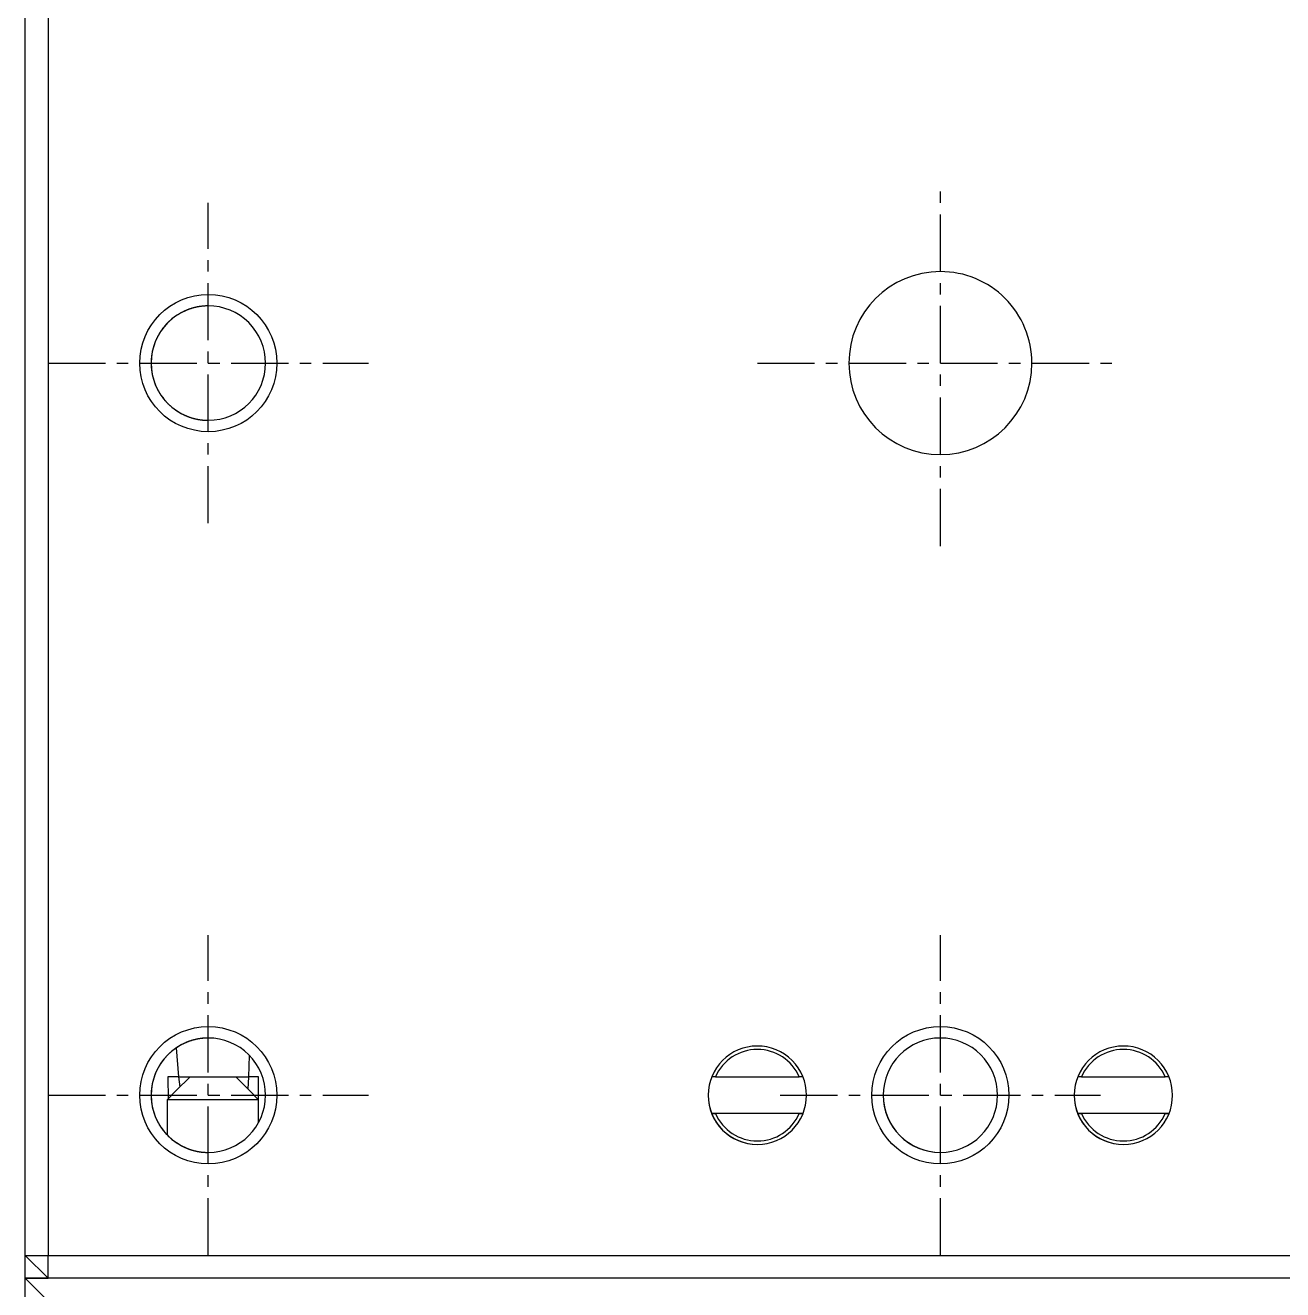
# Model space of a CAD drawing. Extents: x 67 to 344, y 71 to 375.
# Drawn here: x 102.65 to 130.13, y 144.33 to 171.96 of the extents above; entities that cross this region are included whole.
import ezdxf

# ---------------------------------------------------------------- set-up
doc = ezdxf.new("R2010")
doc.units = 0
doc.linetypes.add('CENTER', pattern=[2, 1.25, -0.25, 0.25, -0.25])
doc.layers.get('0').update_dxf_attribs({"linetype": 'CONTINUOUS'})

msp = doc.modelspace()

# ---------------------------------------------------------------- linework, layer by layer
at = {"color": 7, "linetype": 'CONTINUOUS'}
for p, q in [((102.646, 145.078), (102.646, 184.078)), ((103.146, 184.078), (103.146, 145.078)), ((105.946, 149.613), (105.997, 148.978)), ((107.529, 148.978), (107.546, 149.445)), ((105.997, 148.978), (105.759, 148.978)), ((106.246, 148.978), (105.946, 148.678)), ((105.997, 148.978), (106.026, 148.758)), ((105.997, 148.978), (106.246, 148.978)), ((106.246, 148.978), (107.246, 148.978)), ((107.546, 148.678), (107.246, 148.978)), ((107.246, 148.978), (107.529, 148.978)), ((107.517, 148.707), (107.529, 148.978)), ((107.745, 148.978), (107.529, 148.978)), ((117.729, 148.978), (117.647, 148.978)), ((117.729, 148.978), (119.562, 148.978)), ((119.644, 148.978), (119.562, 148.978)), ((125.729, 148.978), (125.647, 148.978)), ((125.729, 148.978), (127.562, 148.978)), ((127.644, 148.978), (127.562, 148.978)), ((105.946, 148.678), (105.746, 148.478)), ((107.746, 148.478), (107.546, 148.678)), ((105.746, 148.478), (105.746, 147.71)), ((107.742, 148.478), (105.746, 148.478)), ((107.746, 148.478), (107.742, 148.478)), ((107.746, 147.984), (107.746, 148.478)), ((117.647, 148.178), (117.729, 148.178)), ((119.643, 148.178), (117.648, 148.178)), ((119.562, 148.178), (117.729, 148.178)), ((119.562, 148.178), (119.644, 148.178)), ((125.647, 148.178), (125.729, 148.178)), ((127.643, 148.178), (125.648, 148.178)), ((127.562, 148.178), (125.729, 148.178)), ((127.562, 148.178), (127.644, 148.178)), ((102.646, 145.078), (103.146, 144.578)), ((102.646, 145.078), (103.146, 145.078)), ((102.646, 144.578), (102.646, 145.077)), ((103.146, 145.078), (142.146, 145.078)), ((103.146, 144.578), (103.146, 145.078)), ((102.646, 110.578), (102.646, 144.578)), ((103.146, 144.578), (102.646, 144.578)), ((102.646, 144.578), (103.146, 144.578)), ((102.646, 144.578), (103.146, 144.078)), ((142.146, 144.578), (103.146, 144.578))]:
    msp.add_line(p, q, dxfattribs=at)
at = {"color": 1, "linetype": 'CENTER'}
for p, q in [((122.646, 160.578), (122.646, 168.578)), ((106.646, 161.078), (106.646, 168.078)), ((103.146, 164.578), (110.146, 164.578)), ((118.646, 164.578), (126.646, 164.578)), ((106.646, 145.078), (106.646, 152.078)), ((122.646, 145.078), (122.646, 152.078)), ((103.146, 148.578), (110.146, 148.578)), ((119.146, 148.578), (126.146, 148.578))]:
    msp.add_line(p, q, dxfattribs=at)
at = {"color": 3, "linetype": 'CONTINUOUS'}
for p, q in [((105.759, 148.978), (105.768, 148.484)), ((105.997, 148.978), (106.246, 148.978)), ((107.246, 148.978), (107.529, 148.978)), ((107.742, 148.481), (107.745, 148.978)), ((105.746, 147.71), (105.776, 147.679))]:
    msp.add_line(p, q, dxfattribs=at)
at = {"color": 7, "linetype": 'CONTINUOUS'}
for points in [[(106.646, 165.828, 0), (106.637, 165.828, 0), (106.628, 165.827, 0), (106.618, 165.827, 0), (106.609, 165.827, 0), (106.6, 165.827, 0), (106.591, 165.826, 0), (106.582, 165.826, 0), (106.573, 165.825, 0), (106.564, 165.825, 0), (106.555, 165.824, 0), (106.546, 165.824, 0), (106.537, 165.823, 0), (106.528, 165.822, 0), (106.519, 165.821, 0), (106.51, 165.82, 0), (106.501, 165.819, 0), (106.492, 165.818, 0), (106.483, 165.817, 0), (106.474, 165.816, 0), (106.465, 165.814, 0), (106.456, 165.813, 0), (106.447, 165.812, 0), (106.438, 165.81, 0), (106.429, 165.809, 0), (106.42, 165.807, 0), (106.412, 165.805, 0), (106.403, 165.804, 0), (106.394, 165.802, 0), (106.385, 165.8, 0), (106.376, 165.798, 0), (106.367, 165.796, 0), (106.358, 165.794, 0), (106.35, 165.792, 0), (106.341, 165.79, 0), (106.332, 165.788, 0), (106.323, 165.785, 0), (106.315, 165.783, 0), (106.306, 165.781, 0), (106.297, 165.778, 0), (106.288, 165.775, 0), (106.28, 165.773, 0), (106.271, 165.77, 0), (106.262, 165.767, 0), (106.254, 165.765, 0), (106.245, 165.762, 0), (106.237, 165.759, 0), (106.228, 165.756, 0), (106.22, 165.753, 0), (106.211, 165.75, 0), (106.203, 165.746, 0), (106.194, 165.743, 0), (106.186, 165.74, 0), (106.177, 165.737, 0), (106.169, 165.733, 0), (106.161, 165.73, 0), (106.152, 165.726, 0), (106.144, 165.723, 0), (106.136, 165.719, 0), (106.127, 165.715, 0), (106.119, 165.711, 0), (106.111, 165.708, 0), (106.103, 165.704, 0), (106.095, 165.7, 0), (106.087, 165.696, 0), (106.079, 165.692, 0), (106.07, 165.687, 0), (106.062, 165.683, 0), (106.054, 165.679, 0), (106.046, 165.675, 0), (106.039, 165.67, 0), (106.031, 165.666, 0), (106.023, 165.661, 0), (106.015, 165.657, 0), (106.007, 165.652, 0), (105.999, 165.648, 0), (105.992, 165.643, 0), (105.984, 165.638, 0), (105.976, 165.633, 0), (105.969, 165.628, 0), (105.961, 165.623, 0), (105.953, 165.618, 0), (105.946, 165.613, 0), (105.938, 165.608, 0), (105.931, 165.603, 0), (105.924, 165.598, 0), (105.916, 165.593, 0), (105.909, 165.587, 0), (105.902, 165.582, 0), (105.894, 165.577, 0), (105.887, 165.571, 0), (105.88, 165.566, 0), (105.873, 165.56, 0), (105.866, 165.554, 0), (105.859, 165.549, 0), (105.852, 165.543, 0), (105.845, 165.537, 0), (105.838, 165.531, 0), (105.831, 165.526, 0), (105.824, 165.52, 0), (105.817, 165.514, 0), (105.81, 165.508, 0), (105.804, 165.502, 0), (105.797, 165.495, 0), (105.79, 165.489, 0), (105.784, 165.483, 0), (105.777, 165.477, 0), (105.771, 165.47, 0), (105.764, 165.464, 0), (105.758, 165.458, 0), (105.752, 165.451, 0), (105.745, 165.445, 0), (105.739, 165.438, 0), (105.733, 165.432, 0), (105.727, 165.425, 0), (105.721, 165.418, 0), (105.714, 165.412, 0), (105.708, 165.405, 0), (105.703, 165.398, 0), (105.697, 165.391, 0), (105.691, 165.384, 0), (105.685, 165.377, 0), (105.679, 165.37, 0), (105.673, 165.363, 0), (105.668, 165.356, 0), (105.662, 165.349, 0), (105.657, 165.342, 0), (105.651, 165.335, 0), (105.646, 165.328, 0)], [(105.646, 165.328, 0), (105.638, 165.317, 0), (105.631, 165.307, 0), (105.623, 165.297, 0), (105.616, 165.287, 0), (105.609, 165.276, 0), (105.602, 165.266, 0), (105.595, 165.255, 0), (105.589, 165.245, 0), (105.582, 165.234, 0), (105.575, 165.223, 0), (105.569, 165.213, 0), (105.563, 165.202, 0), (105.556, 165.191, 0), (105.55, 165.18, 0), (105.544, 165.169, 0), (105.538, 165.158, 0), (105.533, 165.147, 0), (105.527, 165.135, 0), (105.521, 165.124, 0), (105.516, 165.113, 0), (105.511, 165.101, 0), (105.505, 165.09, 0), (105.5, 165.078, 0), (105.495, 165.067, 0), (105.49, 165.055, 0), (105.486, 165.044, 0), (105.481, 165.032, 0), (105.477, 165.02, 0), (105.472, 165.008, 0), (105.468, 164.997, 0), (105.464, 164.985, 0), (105.46, 164.973, 0), (105.456, 164.961, 0), (105.452, 164.949, 0), (105.448, 164.937, 0), (105.445, 164.925, 0), (105.441, 164.913, 0), (105.438, 164.901, 0), (105.435, 164.888, 0), (105.432, 164.876, 0), (105.429, 164.864, 0), (105.426, 164.852, 0), (105.423, 164.84, 0), (105.421, 164.827, 0), (105.418, 164.815, 0), (105.416, 164.803, 0), (105.414, 164.79, 0), (105.412, 164.778, 0), (105.41, 164.765, 0), (105.408, 164.753, 0), (105.406, 164.741, 0), (105.405, 164.728, 0), (105.403, 164.716, 0), (105.402, 164.703, 0), (105.401, 164.691, 0), (105.4, 164.678, 0), (105.399, 164.665, 0), (105.398, 164.653, 0), (105.397, 164.64, 0), (105.397, 164.628, 0), (105.396, 164.615, 0), (105.396, 164.603, 0), (105.396, 164.59, 0), (105.396, 164.578, 0), (105.396, 164.565, 0), (105.396, 164.552, 0), (105.396, 164.54, 0), (105.397, 164.527, 0), (105.397, 164.515, 0), (105.398, 164.502, 0), (105.399, 164.49, 0), (105.4, 164.477, 0), (105.401, 164.465, 0), (105.402, 164.452, 0), (105.403, 164.44, 0), (105.405, 164.427, 0), (105.406, 164.415, 0), (105.408, 164.402, 0), (105.41, 164.39, 0), (105.412, 164.377, 0), (105.414, 164.365, 0), (105.416, 164.353, 0), (105.418, 164.34, 0), (105.421, 164.328, 0), (105.423, 164.316, 0), (105.426, 164.303, 0), (105.429, 164.291, 0), (105.432, 164.279, 0), (105.435, 164.267, 0), (105.438, 164.255, 0), (105.441, 164.242, 0), (105.445, 164.23, 0), (105.448, 164.218, 0), (105.452, 164.206, 0), (105.456, 164.194, 0), (105.46, 164.182, 0), (105.464, 164.17, 0), (105.468, 164.159, 0), (105.472, 164.147, 0), (105.477, 164.135, 0), (105.481, 164.123, 0), (105.486, 164.112, 0), (105.49, 164.1, 0), (105.495, 164.088, 0), (105.5, 164.077, 0), (105.505, 164.065, 0), (105.511, 164.054, 0), (105.516, 164.042, 0), (105.521, 164.031, 0), (105.527, 164.02, 0), (105.533, 164.009, 0), (105.538, 163.997, 0), (105.544, 163.986, 0), (105.55, 163.975, 0), (105.556, 163.964, 0), (105.563, 163.953, 0), (105.569, 163.943, 0), (105.575, 163.932, 0), (105.582, 163.921, 0), (105.589, 163.91, 0), (105.595, 163.9, 0), (105.602, 163.889, 0), (105.609, 163.879, 0), (105.616, 163.868, 0), (105.623, 163.858, 0), (105.631, 163.848, 0), (105.638, 163.838, 0), (105.646, 163.828, 0)], [(105.646, 163.828, 0), (105.651, 163.82, 0), (105.657, 163.813, 0), (105.662, 163.806, 0), (105.668, 163.799, 0), (105.673, 163.792, 0), (105.679, 163.785, 0), (105.685, 163.778, 0), (105.691, 163.771, 0), (105.697, 163.764, 0), (105.703, 163.757, 0), (105.708, 163.75, 0), (105.714, 163.744, 0), (105.721, 163.737, 0), (105.727, 163.73, 0), (105.733, 163.724, 0), (105.739, 163.717, 0), (105.745, 163.71, 0), (105.752, 163.704, 0), (105.758, 163.697, 0), (105.764, 163.691, 0), (105.771, 163.685, 0), (105.777, 163.678, 0), (105.784, 163.672, 0), (105.79, 163.666, 0), (105.797, 163.66, 0), (105.804, 163.654, 0), (105.81, 163.648, 0), (105.817, 163.642, 0), (105.824, 163.636, 0), (105.831, 163.63, 0), (105.838, 163.624, 0), (105.845, 163.618, 0), (105.852, 163.612, 0), (105.859, 163.606, 0), (105.866, 163.601, 0), (105.873, 163.595, 0), (105.88, 163.59, 0), (105.887, 163.584, 0), (105.894, 163.579, 0), (105.902, 163.573, 0), (105.909, 163.568, 0), (105.916, 163.562, 0), (105.924, 163.557, 0), (105.931, 163.552, 0), (105.938, 163.547, 0), (105.946, 163.542, 0), (105.953, 163.537, 0), (105.961, 163.532, 0), (105.969, 163.527, 0), (105.976, 163.522, 0), (105.984, 163.517, 0), (105.992, 163.512, 0), (105.999, 163.508, 0), (106.007, 163.503, 0), (106.015, 163.498, 0), (106.023, 163.494, 0), (106.031, 163.489, 0), (106.039, 163.485, 0), (106.046, 163.481, 0), (106.054, 163.476, 0), (106.062, 163.472, 0), (106.07, 163.468, 0), (106.079, 163.464, 0), (106.087, 163.46, 0), (106.095, 163.456, 0), (106.103, 163.452, 0), (106.111, 163.448, 0), (106.119, 163.444, 0), (106.127, 163.44, 0), (106.136, 163.436, 0), (106.144, 163.433, 0), (106.152, 163.429, 0), (106.161, 163.426, 0), (106.169, 163.422, 0), (106.177, 163.419, 0), (106.186, 163.415, 0), (106.194, 163.412, 0), (106.203, 163.409, 0), (106.211, 163.406, 0), (106.22, 163.402, 0), (106.228, 163.399, 0), (106.237, 163.396, 0), (106.245, 163.393, 0), (106.254, 163.391, 0), (106.262, 163.388, 0), (106.271, 163.385, 0), (106.28, 163.382, 0), (106.288, 163.38, 0), (106.297, 163.377, 0), (106.306, 163.375, 0), (106.315, 163.372, 0), (106.323, 163.37, 0), (106.332, 163.368, 0), (106.341, 163.365, 0), (106.35, 163.363, 0), (106.358, 163.361, 0), (106.367, 163.359, 0), (106.376, 163.357, 0), (106.385, 163.355, 0), (106.394, 163.353, 0), (106.403, 163.351, 0), (106.412, 163.35, 0), (106.42, 163.348, 0), (106.429, 163.346, 0), (106.438, 163.345, 0), (106.447, 163.343, 0), (106.456, 163.342, 0), (106.465, 163.341, 0), (106.474, 163.339, 0), (106.483, 163.338, 0), (106.492, 163.337, 0), (106.501, 163.336, 0), (106.51, 163.335, 0), (106.519, 163.334, 0), (106.528, 163.333, 0), (106.537, 163.332, 0), (106.546, 163.332, 0), (106.555, 163.331, 0), (106.564, 163.33, 0), (106.573, 163.33, 0), (106.582, 163.329, 0), (106.591, 163.329, 0), (106.6, 163.328, 0), (106.609, 163.328, 0), (106.618, 163.328, 0), (106.628, 163.328, 0), (106.637, 163.328, 0), (106.646, 163.328, 0)], [(106.579, 163.329, 0), (106.58, 163.329, 0), (106.58, 163.329, 0), (106.581, 163.329, 0), (106.581, 163.329, 0), (106.582, 163.329, 0), (106.582, 163.329, 0), (106.583, 163.329, 0), (106.583, 163.329, 0), (106.584, 163.329, 0), (106.584, 163.329, 0), (106.585, 163.329, 0), (106.585, 163.329, 0), (106.586, 163.329, 0), (106.586, 163.329, 0), (106.587, 163.329, 0), (106.587, 163.329, 0), (106.588, 163.329, 0), (106.588, 163.329, 0), (106.589, 163.329, 0), (106.589, 163.329, 0), (106.59, 163.329, 0), (106.591, 163.329, 0), (106.591, 163.329, 0), (106.592, 163.329, 0), (106.592, 163.329, 0), (106.593, 163.329, 0), (106.593, 163.329, 0), (106.594, 163.329, 0), (106.594, 163.329, 0), (106.595, 163.329, 0), (106.595, 163.329, 0), (106.596, 163.329, 0), (106.596, 163.329, 0), (106.597, 163.329, 0), (106.597, 163.329, 0), (106.598, 163.328, 0), (106.598, 163.328, 0), (106.599, 163.328, 0), (106.599, 163.328, 0), (106.6, 163.328, 0), (106.6, 163.328, 0), (106.601, 163.328, 0), (106.601, 163.328, 0), (106.602, 163.328, 0), (106.602, 163.328, 0), (106.603, 163.328, 0), (106.604, 163.328, 0), (106.604, 163.328, 0), (106.605, 163.328, 0), (106.605, 163.328, 0), (106.606, 163.328, 0), (106.606, 163.328, 0), (106.607, 163.328, 0), (106.607, 163.328, 0), (106.608, 163.328, 0), (106.608, 163.328, 0), (106.609, 163.328, 0), (106.609, 163.328, 0), (106.61, 163.328, 0), (106.61, 163.328, 0), (106.611, 163.328, 0), (106.611, 163.328, 0), (106.612, 163.328, 0), (106.612, 163.328, 0), (106.613, 163.328, 0), (106.613, 163.328, 0), (106.614, 163.328, 0), (106.614, 163.328, 0), (106.615, 163.328, 0), (106.615, 163.328, 0), (106.616, 163.328, 0), (106.617, 163.328, 0), (106.617, 163.328, 0), (106.618, 163.328, 0), (106.618, 163.328, 0), (106.619, 163.328, 0), (106.619, 163.328, 0), (106.62, 163.328, 0), (106.62, 163.328, 0), (106.621, 163.328, 0), (106.621, 163.328, 0), (106.622, 163.328, 0), (106.622, 163.328, 0), (106.623, 163.328, 0), (106.623, 163.328, 0), (106.624, 163.328, 0), (106.624, 163.328, 0), (106.625, 163.328, 0), (106.625, 163.328, 0), (106.626, 163.328, 0), (106.626, 163.328, 0), (106.627, 163.328, 0), (106.627, 163.328, 0), (106.628, 163.328, 0), (106.628, 163.328, 0), (106.629, 163.328, 0), (106.63, 163.328, 0), (106.63, 163.328, 0), (106.631, 163.328, 0), (106.631, 163.328, 0), (106.632, 163.328, 0), (106.632, 163.328, 0), (106.633, 163.328, 0), (106.633, 163.328, 0), (106.634, 163.328, 0), (106.634, 163.328, 0), (106.635, 163.328, 0), (106.635, 163.328, 0), (106.636, 163.328, 0), (106.636, 163.328, 0), (106.637, 163.328, 0), (106.637, 163.328, 0), (106.638, 163.328, 0), (106.638, 163.328, 0), (106.639, 163.328, 0), (106.639, 163.328, 0), (106.64, 163.328, 0), (106.64, 163.328, 0), (106.641, 163.328, 0), (106.641, 163.328, 0), (106.642, 163.328, 0), (106.643, 163.328, 0), (106.643, 163.328, 0), (106.644, 163.328, 0), (106.644, 163.328, 0), (106.645, 163.328, 0), (106.645, 163.328, 0), (106.646, 163.328, 0)], [(106.646, 149.828, 0), (106.637, 149.828, 0), (106.628, 149.827, 0), (106.618, 149.827, 0), (106.609, 149.827, 0), (106.6, 149.827, 0), (106.591, 149.826, 0), (106.582, 149.826, 0), (106.573, 149.825, 0), (106.564, 149.825, 0), (106.555, 149.824, 0), (106.546, 149.824, 0), (106.537, 149.823, 0), (106.528, 149.822, 0), (106.519, 149.821, 0), (106.51, 149.82, 0), (106.501, 149.819, 0), (106.492, 149.818, 0), (106.483, 149.817, 0), (106.474, 149.816, 0), (106.465, 149.814, 0), (106.456, 149.813, 0), (106.447, 149.812, 0), (106.438, 149.81, 0), (106.429, 149.809, 0), (106.42, 149.807, 0), (106.412, 149.805, 0), (106.403, 149.804, 0), (106.394, 149.802, 0), (106.385, 149.8, 0), (106.376, 149.798, 0), (106.367, 149.796, 0), (106.358, 149.794, 0), (106.35, 149.792, 0), (106.341, 149.79, 0), (106.332, 149.788, 0), (106.323, 149.785, 0), (106.315, 149.783, 0), (106.306, 149.781, 0), (106.297, 149.778, 0), (106.288, 149.775, 0), (106.28, 149.773, 0), (106.271, 149.77, 0), (106.262, 149.767, 0), (106.254, 149.765, 0), (106.245, 149.762, 0), (106.237, 149.759, 0), (106.228, 149.756, 0), (106.22, 149.753, 0), (106.211, 149.75, 0), (106.203, 149.746, 0), (106.194, 149.743, 0), (106.186, 149.74, 0), (106.177, 149.737, 0), (106.169, 149.733, 0), (106.161, 149.73, 0), (106.152, 149.726, 0), (106.144, 149.723, 0), (106.136, 149.719, 0), (106.127, 149.715, 0), (106.119, 149.711, 0), (106.111, 149.708, 0), (106.103, 149.704, 0), (106.095, 149.7, 0), (106.087, 149.696, 0), (106.079, 149.692, 0), (106.07, 149.687, 0), (106.062, 149.683, 0), (106.054, 149.679, 0), (106.046, 149.675, 0), (106.039, 149.67, 0), (106.031, 149.666, 0), (106.023, 149.661, 0), (106.015, 149.657, 0), (106.007, 149.652, 0), (105.999, 149.648, 0), (105.992, 149.643, 0), (105.984, 149.638, 0), (105.976, 149.633, 0), (105.969, 149.628, 0), (105.961, 149.623, 0), (105.953, 149.618, 0), (105.946, 149.613, 0), (105.938, 149.608, 0), (105.931, 149.603, 0), (105.924, 149.598, 0), (105.916, 149.593, 0), (105.909, 149.587, 0), (105.902, 149.582, 0), (105.894, 149.577, 0), (105.887, 149.571, 0), (105.88, 149.566, 0), (105.873, 149.56, 0), (105.866, 149.554, 0), (105.859, 149.549, 0), (105.852, 149.543, 0), (105.845, 149.537, 0), (105.838, 149.531, 0), (105.831, 149.526, 0), (105.824, 149.52, 0), (105.817, 149.514, 0), (105.81, 149.508, 0), (105.804, 149.502, 0), (105.797, 149.495, 0), (105.79, 149.489, 0), (105.784, 149.483, 0), (105.777, 149.477, 0), (105.771, 149.47, 0), (105.764, 149.464, 0), (105.758, 149.458, 0), (105.752, 149.451, 0), (105.745, 149.445, 0), (105.739, 149.438, 0), (105.733, 149.432, 0), (105.727, 149.425, 0), (105.721, 149.418, 0), (105.714, 149.412, 0), (105.708, 149.405, 0), (105.703, 149.398, 0), (105.697, 149.391, 0), (105.691, 149.384, 0), (105.685, 149.377, 0), (105.679, 149.37, 0), (105.673, 149.363, 0), (105.668, 149.356, 0), (105.662, 149.349, 0), (105.657, 149.342, 0), (105.651, 149.335, 0), (105.646, 149.328, 0)], [(106.214, 149.751, 0), (106.214, 149.751, 0), (106.213, 149.75, 0), (106.213, 149.75, 0), (106.212, 149.75, 0), (106.211, 149.75, 0), (106.211, 149.75, 0), (106.21, 149.749, 0), (106.21, 149.749, 0), (106.209, 149.749, 0), (106.209, 149.749, 0), (106.208, 149.749, 0), (106.208, 149.748, 0), (106.207, 149.748, 0), (106.207, 149.748, 0), (106.206, 149.748, 0), (106.206, 149.748, 0), (106.205, 149.747, 0), (106.204, 149.747, 0), (106.204, 149.747, 0), (106.203, 149.747, 0), (106.203, 149.747, 0), (106.202, 149.746, 0), (106.202, 149.746, 0), (106.201, 149.746, 0), (106.201, 149.746, 0), (106.2, 149.746, 0), (106.2, 149.745, 0), (106.199, 149.745, 0), (106.199, 149.745, 0), (106.198, 149.745, 0), (106.197, 149.744, 0), (106.197, 149.744, 0), (106.196, 149.744, 0), (106.196, 149.744, 0), (106.195, 149.744, 0), (106.195, 149.743, 0), (106.194, 149.743, 0), (106.194, 149.743, 0), (106.193, 149.743, 0), (106.193, 149.743, 0), (106.192, 149.742, 0), (106.192, 149.742, 0), (106.191, 149.742, 0), (106.19, 149.742, 0), (106.19, 149.742, 0), (106.189, 149.741, 0), (106.189, 149.741, 0), (106.188, 149.741, 0), (106.188, 149.741, 0), (106.187, 149.74, 0), (106.187, 149.74, 0), (106.186, 149.74, 0), (106.186, 149.74, 0), (106.185, 149.74, 0), (106.185, 149.739, 0), (106.184, 149.739, 0), (106.183, 149.739, 0), (106.183, 149.739, 0), (106.182, 149.739, 0), (106.182, 149.738, 0), (106.181, 149.738, 0), (106.181, 149.738, 0), (106.18, 149.738, 0), (106.18, 149.738, 0), (106.179, 149.737, 0), (106.179, 149.737, 0), (106.178, 149.737, 0), (106.178, 149.737, 0), (106.177, 149.736, 0), (106.176, 149.736, 0), (106.176, 149.736, 0), (106.175, 149.736, 0), (106.175, 149.736, 0), (106.174, 149.735, 0), (106.174, 149.735, 0), (106.173, 149.735, 0), (106.173, 149.735, 0), (106.172, 149.734, 0), (106.172, 149.734, 0), (106.171, 149.734, 0), (106.171, 149.734, 0), (106.17, 149.734, 0), (106.17, 149.733, 0), (106.169, 149.733, 0), (106.168, 149.733, 0), (106.168, 149.733, 0), (106.167, 149.732, 0), (106.167, 149.732, 0), (106.166, 149.732, 0), (106.166, 149.732, 0), (106.165, 149.732, 0), (106.165, 149.731, 0), (106.164, 149.731, 0), (106.164, 149.731, 0), (106.163, 149.731, 0), (106.163, 149.73, 0), (106.162, 149.73, 0), (106.162, 149.73, 0), (106.161, 149.73, 0), (106.16, 149.73, 0), (106.16, 149.729, 0), (106.159, 149.729, 0), (106.159, 149.729, 0), (106.158, 149.729, 0), (106.158, 149.728, 0), (106.157, 149.728, 0), (106.157, 149.728, 0), (106.156, 149.728, 0), (106.156, 149.728, 0), (106.155, 149.727, 0), (106.155, 149.727, 0), (106.154, 149.727, 0), (106.154, 149.727, 0), (106.153, 149.726, 0), (106.153, 149.726, 0), (106.152, 149.726, 0), (106.151, 149.726, 0), (106.151, 149.726, 0), (106.15, 149.725, 0), (106.15, 149.725, 0), (106.149, 149.725, 0), (106.149, 149.725, 0), (106.148, 149.724, 0), (106.148, 149.724, 0), (106.147, 149.724, 0), (106.147, 149.724, 0), (106.146, 149.723, 0), (106.146, 149.723, 0)], [(105.646, 149.328, 0), (105.638, 149.317, 0), (105.631, 149.307, 0), (105.623, 149.297, 0), (105.616, 149.287, 0), (105.609, 149.276, 0), (105.602, 149.266, 0), (105.595, 149.255, 0), (105.589, 149.245, 0), (105.582, 149.234, 0), (105.575, 149.223, 0), (105.569, 149.213, 0), (105.563, 149.202, 0), (105.556, 149.191, 0), (105.55, 149.18, 0), (105.544, 149.169, 0), (105.538, 149.158, 0), (105.533, 149.147, 0), (105.527, 149.135, 0), (105.521, 149.124, 0), (105.516, 149.113, 0), (105.511, 149.101, 0), (105.505, 149.09, 0), (105.5, 149.078, 0), (105.495, 149.067, 0), (105.49, 149.055, 0), (105.486, 149.044, 0), (105.481, 149.032, 0), (105.477, 149.02, 0), (105.472, 149.008, 0), (105.468, 148.997, 0), (105.464, 148.985, 0), (105.46, 148.973, 0), (105.456, 148.961, 0), (105.452, 148.949, 0), (105.448, 148.937, 0), (105.445, 148.925, 0), (105.441, 148.913, 0), (105.438, 148.901, 0), (105.435, 148.888, 0), (105.432, 148.876, 0), (105.429, 148.864, 0), (105.426, 148.852, 0), (105.423, 148.84, 0), (105.421, 148.827, 0), (105.418, 148.815, 0), (105.416, 148.803, 0), (105.414, 148.79, 0), (105.412, 148.778, 0), (105.41, 148.765, 0), (105.408, 148.753, 0), (105.406, 148.741, 0), (105.405, 148.728, 0), (105.403, 148.716, 0), (105.402, 148.703, 0), (105.401, 148.691, 0), (105.4, 148.678, 0), (105.399, 148.665, 0), (105.398, 148.653, 0), (105.397, 148.64, 0), (105.397, 148.628, 0), (105.396, 148.615, 0), (105.396, 148.603, 0), (105.396, 148.59, 0), (105.396, 148.578, 0), (105.396, 148.565, 0), (105.396, 148.552, 0), (105.396, 148.54, 0), (105.397, 148.527, 0), (105.397, 148.515, 0), (105.398, 148.502, 0), (105.399, 148.49, 0), (105.4, 148.477, 0), (105.401, 148.465, 0), (105.402, 148.452, 0), (105.403, 148.44, 0), (105.405, 148.427, 0), (105.406, 148.415, 0), (105.408, 148.402, 0), (105.41, 148.39, 0), (105.412, 148.377, 0), (105.414, 148.365, 0), (105.416, 148.353, 0), (105.418, 148.34, 0), (105.421, 148.328, 0), (105.423, 148.316, 0), (105.426, 148.303, 0), (105.429, 148.291, 0), (105.432, 148.279, 0), (105.435, 148.267, 0), (105.438, 148.255, 0), (105.441, 148.242, 0), (105.445, 148.23, 0), (105.448, 148.218, 0), (105.452, 148.206, 0), (105.456, 148.194, 0), (105.46, 148.182, 0), (105.464, 148.17, 0), (105.468, 148.159, 0), (105.472, 148.147, 0), (105.477, 148.135, 0), (105.481, 148.123, 0), (105.486, 148.112, 0), (105.49, 148.1, 0), (105.495, 148.088, 0), (105.5, 148.077, 0), (105.505, 148.065, 0), (105.511, 148.054, 0), (105.516, 148.042, 0), (105.521, 148.031, 0), (105.527, 148.02, 0), (105.533, 148.009, 0), (105.538, 147.997, 0), (105.544, 147.986, 0), (105.55, 147.975, 0), (105.556, 147.964, 0), (105.563, 147.953, 0), (105.569, 147.943, 0), (105.575, 147.932, 0), (105.582, 147.921, 0), (105.589, 147.91, 0), (105.595, 147.9, 0), (105.602, 147.889, 0), (105.609, 147.879, 0), (105.616, 147.868, 0), (105.623, 147.858, 0), (105.631, 147.848, 0), (105.638, 147.838, 0), (105.646, 147.828, 0)], [(105.646, 147.828, 0), (105.651, 147.82, 0), (105.657, 147.813, 0), (105.662, 147.806, 0), (105.668, 147.799, 0), (105.673, 147.792, 0), (105.679, 147.785, 0), (105.685, 147.778, 0), (105.691, 147.771, 0), (105.697, 147.764, 0), (105.703, 147.757, 0), (105.708, 147.75, 0), (105.714, 147.744, 0), (105.721, 147.737, 0), (105.727, 147.73, 0), (105.733, 147.724, 0), (105.739, 147.717, 0), (105.745, 147.71, 0), (105.752, 147.704, 0), (105.758, 147.697, 0), (105.764, 147.691, 0), (105.771, 147.685, 0), (105.777, 147.678, 0), (105.784, 147.672, 0), (105.79, 147.666, 0), (105.797, 147.66, 0), (105.804, 147.654, 0), (105.81, 147.648, 0), (105.817, 147.642, 0), (105.824, 147.636, 0), (105.831, 147.63, 0), (105.838, 147.624, 0), (105.845, 147.618, 0), (105.852, 147.612, 0), (105.859, 147.606, 0), (105.866, 147.601, 0), (105.873, 147.595, 0), (105.88, 147.59, 0), (105.887, 147.584, 0), (105.894, 147.579, 0), (105.902, 147.573, 0), (105.909, 147.568, 0), (105.916, 147.562, 0), (105.924, 147.557, 0), (105.931, 147.552, 0), (105.938, 147.547, 0), (105.946, 147.542, 0), (105.953, 147.537, 0), (105.961, 147.532, 0), (105.969, 147.527, 0), (105.976, 147.522, 0), (105.984, 147.517, 0), (105.992, 147.512, 0), (105.999, 147.508, 0), (106.007, 147.503, 0), (106.015, 147.498, 0), (106.023, 147.494, 0), (106.031, 147.489, 0), (106.039, 147.485, 0), (106.046, 147.481, 0), (106.054, 147.476, 0), (106.062, 147.472, 0), (106.07, 147.468, 0), (106.079, 147.464, 0), (106.087, 147.46, 0), (106.095, 147.456, 0), (106.103, 147.452, 0), (106.111, 147.448, 0), (106.119, 147.444, 0), (106.127, 147.44, 0), (106.136, 147.436, 0), (106.144, 147.433, 0), (106.152, 147.429, 0), (106.161, 147.426, 0), (106.169, 147.422, 0), (106.177, 147.419, 0), (106.186, 147.415, 0), (106.194, 147.412, 0), (106.203, 147.409, 0), (106.211, 147.406, 0), (106.22, 147.402, 0), (106.228, 147.399, 0), (106.237, 147.396, 0), (106.245, 147.393, 0), (106.254, 147.391, 0), (106.262, 147.388, 0), (106.271, 147.385, 0), (106.28, 147.382, 0), (106.288, 147.38, 0), (106.297, 147.377, 0), (106.306, 147.375, 0), (106.315, 147.372, 0), (106.323, 147.37, 0), (106.332, 147.368, 0), (106.341, 147.365, 0), (106.35, 147.363, 0), (106.358, 147.361, 0), (106.367, 147.359, 0), (106.376, 147.357, 0), (106.385, 147.355, 0), (106.394, 147.353, 0), (106.403, 147.351, 0), (106.412, 147.35, 0), (106.42, 147.348, 0), (106.429, 147.346, 0), (106.438, 147.345, 0), (106.447, 147.343, 0), (106.456, 147.342, 0), (106.465, 147.341, 0), (106.474, 147.339, 0), (106.483, 147.338, 0), (106.492, 147.337, 0), (106.501, 147.336, 0), (106.51, 147.335, 0), (106.519, 147.334, 0), (106.528, 147.333, 0), (106.537, 147.332, 0), (106.546, 147.332, 0), (106.555, 147.331, 0), (106.564, 147.33, 0), (106.573, 147.33, 0), (106.582, 147.329, 0), (106.591, 147.329, 0), (106.6, 147.328, 0), (106.609, 147.328, 0), (106.618, 147.328, 0), (106.628, 147.328, 0), (106.637, 147.328, 0), (106.646, 147.328, 0)]]:
    msp.add_polyline3d(points, dxfattribs=at)
at = {"color": 3, "linetype": 'CONTINUOUS'}
for centre in [(106.646, 164.578), (106.646, 148.578), (122.646, 148.578)]:
    msp.add_circle(centre, 1.5, dxfattribs=at)
at = {"color": 7, "linetype": 'CONTINUOUS'}
for centre, radius, start, end in [((122.646, 164.578), 2, 90.0002, 270.0002), ((122.646, 164.578), 2, 90.0002, 270.0002), ((122.646, 164.578), 2, 0, 90.0002), ((106.646, 164.578), 1.25, 90.0002, 270.0002), ((106.646, 164.578), 1.25, 0, 90.0002), ((106.646, 164.578), 1.25, 141.3553, 143.6621), ((106.646, 164.578), 1.25, 270.0002, 0), ((122.646, 164.578), 2, 270.0002, 0), ((106.646, 164.578), 1.25, 216.1787, 218.1606), ((106.646, 164.578), 1.25, 267.7092, 270.0002), ((106.646, 148.578), 1.25, 90.0002, 270.0002), ((106.646, 148.578), 1.25, 0, 90.0002), ((122.646, 148.578), 1.25, 90.0002, 270.0002), ((122.646, 148.578), 1.25, 90.0002, 180), ((122.646, 148.578), 1.25, 0, 90.0002), ((106.646, 148.578), 1.25, 124.0558, 125.3668), ((118.646, 148.578), 1.075, 90.0002, 270.0002), ((118.646, 148.578), 1.075, 90.0002, 180), ((118.646, 148.578), 1, 23.5782, 156.4218), ((118.646, 148.578), 1.075, 0, 90.0002), ((126.646, 148.578), 1.075, 90.0002, 270.0002), ((126.646, 148.578), 1.075, 90.0002, 180), ((126.646, 148.578), 1, 23.5782, 156.4218), ((126.646, 148.578), 1.075, 0, 90.0002), ((106.646, 148.578), 1.25, 140.7523, 148.9003), ((106.646, 148.578), 1.25, 270.0002, 0), ((118.646, 148.578), 1.075, 180, 270.0002), ((118.646, 148.578), 1.075, 270.0002, 0), ((122.646, 148.578), 1.25, 180, 270.0002), ((122.646, 148.578), 1.25, 270.0002, 0), ((126.646, 148.578), 1.075, 180, 270.0002), ((126.646, 148.578), 1.075, 270.0002, 0), ((118.646, 148.578), 1, 203.5782, 336.4218), ((126.646, 148.578), 1, 203.5782, 336.4218), ((106.646, 148.578), 1.25, 215.5546, 217.4983)]:
    msp.add_arc(centre, radius, start, end, dxfattribs=at)

doc.saveas('drawing.dxf')
